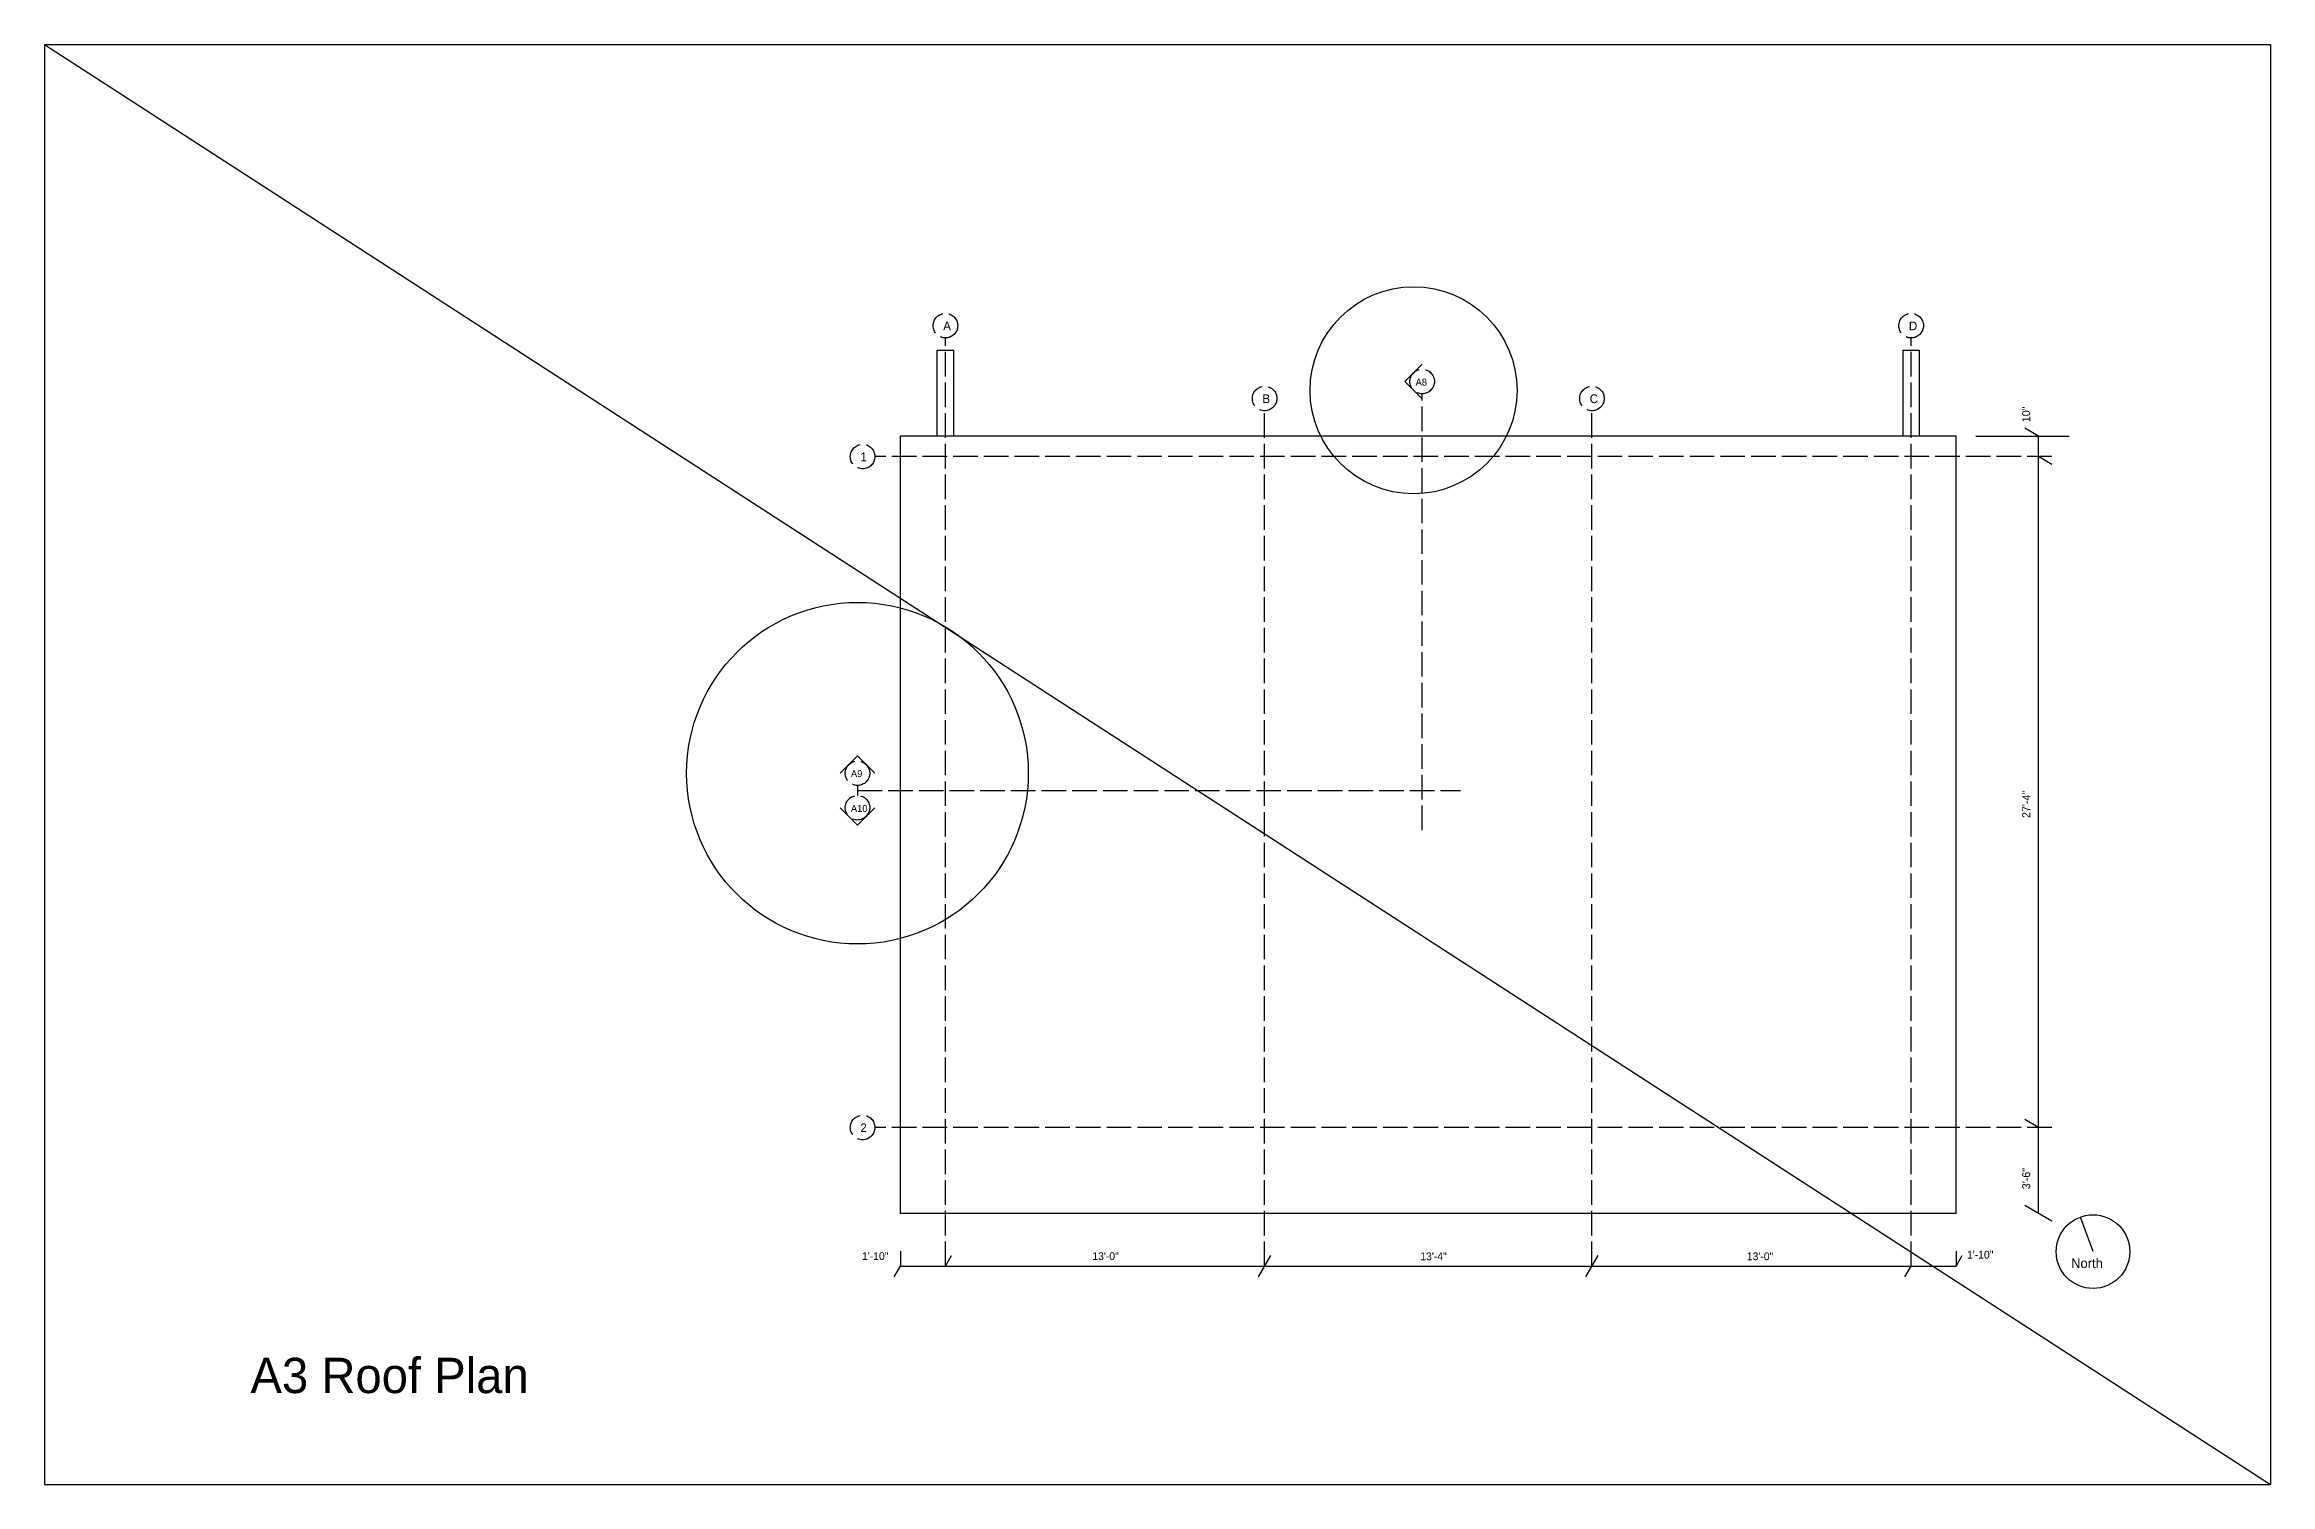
# Model space of a CAD drawing. Header units: inches. Extents: x -173 to 6851, y -1067 to 3486.
# Drawn here: x 967 to 2055, y 1211 to 1915 of the extents above; entities that cross this region are included whole.
import ezdxf

# ---------------------------------------------------------------- set-up
doc = ezdxf.new("R2010")
doc.units = ezdxf.units.IN
doc.header["$MEASUREMENT"] = 0
doc.linetypes.add('ACAD_ISO02W100', pattern=[15, 12, -3])
for name, color, linetype in [('const', 7, 'Continuous'), ('e1', 7, 'Continuous'), ('e2', 251, 'Continuous'), ('grid', 252, 'ACAD_ISO02W100'), ('walls', 7, 'Continuous')]:
    doc.layers.add(name, color=color, linetype=linetype)

msp = doc.modelspace()

# ---------------------------------------------------------------- linework, layer by layer
for p, q in [((966.9, 1915.3), (2054.9, 1915.3)), ((966.9, 1915.3), (966.9, 1211.3)), ((2054.9, 1915.3), (2054.9, 1211.3)), ((966.9, 1211.3), (2054.9, 1211.3))]:
    msp.add_line(p, q)
at = {"layer": 'const'}
for p, q in [((1941.5, 1723.8), (1934.8, 1727.7)), ((1941.5, 1343.8), (1941.5, 1723.8)), ((1948.1, 1710), (1941.5, 1713.8)), ((1941.5, 1385.8), (1934.8, 1389.7)), ((1948.1, 1340), (1934.8, 1347.7)), ((1382.3, 1312.8), (1385.3, 1318)), ((1385.3, 1325.3), (1385.3, 1318)), ((1385.3, 1318), (1901.3, 1318)), ((1407.3, 1318), (1410.3, 1323.2)), ((1560.3, 1312.8), (1566.3, 1323.2)), ((1720.3, 1312.8), (1726.3, 1323.2)), ((1876.3, 1312.8), (1879.3, 1318)), ((1901.3, 1325.3), (1901.3, 1318)), ((1901.3, 1318), (1904.3, 1323.2))]:
    msp.add_line(p, q, dxfattribs=at)
at = {"layer": 'e1'}
msp.add_line((1901.3, 1343.8), (1385.3, 1343.8), dxfattribs=at)
msp.add_circle((1968.2, 1325.1), 18, dxfattribs=at)
at = {"layer": 'e2'}
for p, q in [((966.9, 1915.3), (2054.9, 1211.3)), ((1910.9, 1723.8), (1956.5, 1723.8))]:
    msp.add_line(p, q, dxfattribs=at)
for centre, radius in [((1636.1, 1746.2), 50.6), ((1364.3, 1559), 83.5)]:
    msp.add_circle(centre, radius, dxfattribs=at)
at = {"layer": 'grid'}
for p, q in [((1407.3, 1318), (1407.3, 1771.8)), ((1879.3, 1318), (1879.3, 1771.8)), ((1640.3, 1531.2), (1640.3, 1744.5)), ((1563.3, 1318), (1563.3, 1736.2)), ((1723.3, 1318), (1723.3, 1736.2)), ((1948.1, 1713.8), (1372.8, 1713.8)), ((1364.3, 1553), (1364.3, 1548.1)), ((1364.3, 1550.6), (1659.1, 1550.6)), ((1948.1, 1385.8), (1372.8, 1385.8))]:
    msp.add_line(p, q, dxfattribs=at)
for centre in [(1407.3, 1777.8), (1879.3, 1777.8), (1640.3, 1750.5), (1563.3, 1742.2), (1723.3, 1742.2), (1366.8, 1713.8), (1364.3, 1559), (1364.3, 1542.1), (1366.8, 1385.8)]:
    msp.add_circle(centre, 6, dxfattribs=at)
at = {"layer": 'walls'}
for p, q in [((1403.3, 1723.8), (1403.3, 1765.8)), ((1403.3, 1765.8), (1411.3, 1765.8)), ((1411.3, 1765.8), (1411.3, 1723.8)), ((1875.3, 1765.8), (1883.3, 1765.8)), ((1875.3, 1765.8), (1875.3, 1723.8)), ((1883.3, 1765.8), (1883.3, 1723.8)), ((1640.3, 1759), (1631.8, 1750.5)), ((1640.3, 1742), (1631.8, 1750.5)), ((1385.3, 1343.8), (1385.3, 1723.8)), ((1901.3, 1723.8), (1385.3, 1723.8)), ((1901.3, 1343.8), (1901.3, 1723.8)), ((1355.8, 1559), (1364.3, 1567.5)), ((1372.8, 1559), (1364.3, 1567.5)), ((1355.8, 1542.1), (1364.3, 1533.6)), ((1372.8, 1542.1), (1364.3, 1533.6)), ((1968.2, 1325.1), (1962.1, 1342))]:
    msp.add_line(p, q, dxfattribs=at)

# ---------------------------------------------------------------- texts
at = {"layer": 'const', "attachment_point": 1}
for s, insert, char_height, width in [('A', (1406.2, 1779.8), 4.26, 1625.197), ('D', (1878.2, 1779.8), 4.26, 1625.197), ('A8', (1637.1, 1751.9), 3.41, 1300.158), ('B', (1562.2, 1744.2), 4.26, 1625.197), ('C', (1722.2, 1744.2), 4.26, 1625.197), ('1', (1365.7, 1715.8), 4.26, 1625.197), ('A9', (1361.1, 1560.5), 3.41, 1300.158), ('A10', (1361.1, 1543.5), 3.41, 1300.158), ('2', (1365.7, 1387.8), 4.26, 1625.197), ('1\'-10"', (1366.5, 1324.8), 3.79, 1444.62), ('13\'-0"', (1479.1, 1324.8), 3.79, 1444.62), ('13\'-4"', (1639.4, 1324.7), 3.79, 1444.62), ('13\'-0"', (1799, 1324.7), 3.79, 1444.62), ('1\'-10"', (1906.6, 1325.5), 3.79, 1444.62), ('North', (1957.5, 1321.8), 4.74, 1805.775), ('A3 Roof Plan', (1067.6, 1273.2), 17.262, 6582.049)]:
    msp.add_mtext(s, dxfattribs=dict(at, insert=insert, char_height=char_height, width=width))
at = {"layer": 'const', "char_height": 3.91, "width": 1491.22, "attachment_point": 1, "rotation": 90}
for s, insert in [('10"', (1933.6, 1730.6)), ('27\'-4"', (1933.6, 1537.1)), ('3\'-6"', (1933.6, 1355.6))]:
    msp.add_mtext(s, dxfattribs=dict(at, insert=insert))

doc.saveas('drawing.dxf')
